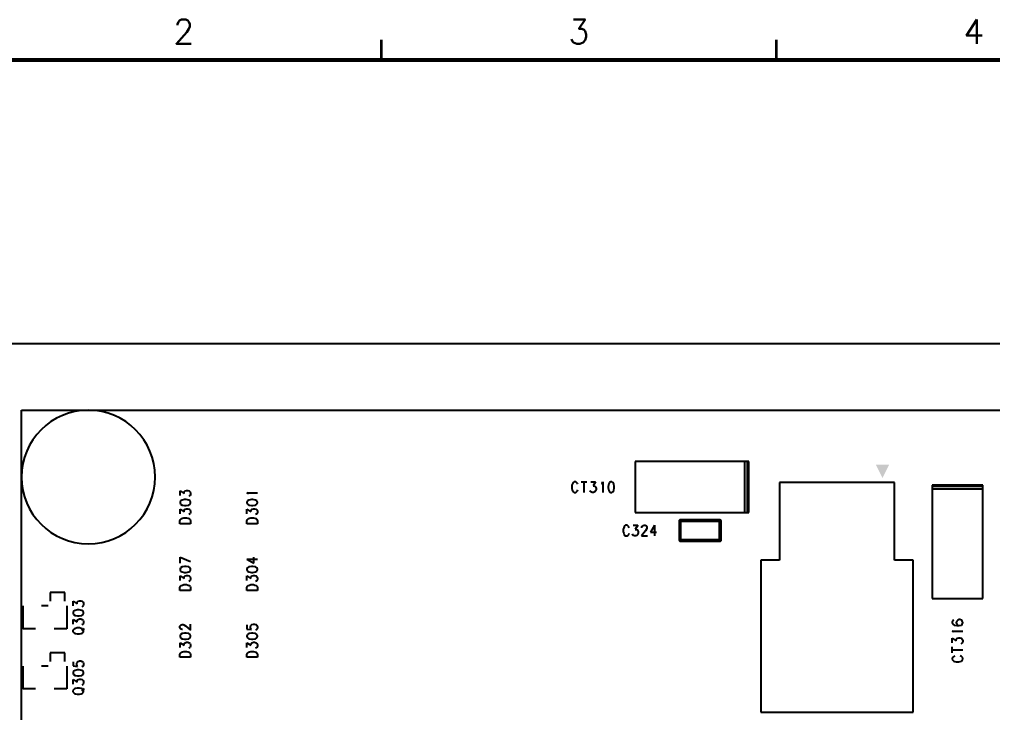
# Model space of a CAD drawing. Extents: x 295 to 953, y 10 to 290.
# Drawn here: x 544.8 to 664.9, y 204.4 to 290 of the extents above; entities that cross this region are included whole.
import ezdxf
from ezdxf.enums import TextEntityAlignment as Align

# ---------------------------------------------------------------- set-up
doc = ezdxf.new("R2010")
doc.units = 0
doc.header["$LTSCALE"] = 5
doc.header["$MEASUREMENT"] = 0
doc.layers.get('0').update_dxf_attribs({"linetype": 'CONTINUOUS', "lineweight": 25})
for name, color, linetype in [('13_C-SILK_GBR', 7, 'CONTINUOUS'), ('문자', 4, 'CONTINUOUS'), ('테두리', 3, 'CONTINUOUS')]:
    doc.layers.add(name, color=color, linetype=linetype)
doc.styles.get("Standard").update_dxf_attribs({"font": 'simplex.shx'})

# ---------------------------------------------------------------- blocks, each defined once
blk = doc.blocks.new('C')
at = {"layer": '테두리'}
for points, const_width in [([(112.5, 287.5), (112.5, 285)], 0.3), ([(161.25, 287.5), (161.25, 285)], 0.3), ([(15, 285), (15, 15), (405, 15), (405, 285), (15, 285)], 0.5)]:
    blk.add_lwpolyline(points, dxfattribs=dict(at, const_width=const_width))
at = {"layer": '문자'}
for s, p in [('2', (88.12, 288.5)), ('3', (136.88, 288.5)), ('4', (185.62, 288.5))]:
    blk.add_text(s, height=3, dxfattribs=at).set_placement(p, align=Align.MIDDLE)

msp = doc.modelspace()

# ---------------------------------------------------------------- linework, layer by layer
at = {"layer": '13_C-SILK_GBR'}
for p, q in [((505.48, 250), (865.18, 250)), ((545.08, 241.75), (759.58, 241.75)), ((545.08, 93.25), (545.08, 241.75)), ((634.34, 235.4), (620.81, 235.4)), ((620.81, 235.4), (620.81, 229.13)), ((634.67, 235.4), (634.34, 235.4)), ((634.34, 229.13), (634.34, 235.4)), ((634.84, 235.4), (634.67, 235.4)), ((634.67, 229.13), (634.67, 235.4)), ((634.84, 229.13), (634.84, 235.4)), ((564.65, 231.21), (564.65, 231.78)), ((564.65, 231.78), (565.15, 231.46)), ((565.21, 231.73), (565.27, 231.78)), ((565.27, 231.78), (565.45, 231.84)), ((565.45, 231.84), (565.59, 231.84)), ((565.59, 231.84), (565.77, 231.78)), ((565.77, 231.78), (565.89, 231.68)), ((613.05, 232.6), (613.01, 232.42)), ((613.01, 232.42), (613.01, 232.1)), ((613.01, 232.1), (613.05, 231.92)), ((613.1, 232.72), (613.05, 232.6)), ((613.05, 231.92), (613.1, 231.78)), ((613.2, 232.84), (613.1, 232.72)), ((613.1, 231.78), (613.2, 231.66)), ((613.29, 232.92), (613.2, 232.84)), ((613.49, 232.92), (613.29, 232.92)), ((613.58, 232.84), (613.49, 232.92)), ((613.68, 232.72), (613.58, 232.84)), ((613.58, 231.66), (613.68, 231.78)), ((613.74, 232.6), (613.68, 232.72)), ((613.68, 231.78), (613.74, 231.92)), ((614.13, 232.92), (614.86, 232.92)), ((614.49, 232.92), (614.49, 231.6)), ((615.3, 231.72), (615.25, 231.84)), ((615.35, 232.9), (615.92, 232.9)), ((615.92, 232.9), (615.61, 232.4)), ((615.61, 232.4), (615.77, 232.4)), ((615.77, 232.4), (615.87, 232.34)), ((615.92, 231.78), (615.82, 231.66)), ((615.87, 232.34), (615.92, 232.28)), ((615.92, 232.28), (615.98, 232.1)), ((615.98, 231.96), (615.92, 231.78)), ((615.98, 232.1), (615.98, 231.96)), ((616.66, 232.66), (616.72, 232.72)), ((616.72, 232.72), (616.8, 232.9)), ((616.8, 232.9), (616.8, 231.6)), ((617.55, 232.66), (617.49, 232.34)), ((617.49, 232.34), (617.49, 232.16)), ((617.49, 232.16), (617.55, 231.84)), ((617.65, 232.84), (617.55, 232.66)), ((617.55, 231.84), (617.65, 231.66)), ((617.81, 232.9), (617.65, 232.84)), ((617.91, 232.9), (617.81, 232.9)), ((618.06, 232.84), (617.91, 232.9)), ((618.17, 232.66), (618.06, 232.84)), ((618.06, 231.66), (618.17, 231.84)), ((618.22, 232.34), (618.17, 232.66)), ((618.17, 231.84), (618.22, 232.16)), ((618.22, 232.16), (618.22, 232.34)), ((652.82, 232.84), (638.63, 232.84)), ((638.63, 232.84), (638.63, 223.22)), ((652.82, 223.22), (652.82, 232.84)), ((663.71, 232.51), (657.44, 232.51)), ((657.44, 232.51), (657.44, 232.35)), ((663.71, 232.35), (657.44, 232.35)), ((657.44, 232.35), (657.44, 232.02)), ((663.71, 232.02), (657.44, 232.02)), ((657.44, 232.02), (657.44, 218.49)), ((663.71, 232.35), (663.71, 232.51)), ((663.71, 232.02), (663.71, 232.35)), ((663.71, 218.49), (663.71, 232.02)), ((564.89, 230.66), (564.71, 230.55)), ((565.21, 230.71), (564.89, 230.66)), ((565.15, 231.62), (565.21, 231.73)), ((565.15, 231.46), (565.15, 231.62)), ((565.39, 230.71), (565.21, 230.71)), ((565.71, 230.66), (565.39, 230.71)), ((565.83, 231.16), (565.71, 231.11)), ((565.89, 230.55), (565.71, 230.66)), ((565.89, 231.21), (565.83, 231.16)), ((565.89, 231.68), (565.95, 231.52)), ((565.95, 231.36), (565.89, 231.21)), ((565.95, 231.52), (565.95, 231.36)), ((573.08, 231.45), (572.9, 231.54)), ((572.9, 231.54), (574.2, 231.54)), ((573.14, 230.66), (572.96, 230.55)), ((573.14, 231.39), (573.08, 231.45)), ((573.46, 230.71), (573.14, 230.66)), ((573.64, 230.71), (573.46, 230.71)), ((573.96, 230.66), (573.64, 230.71)), ((574.14, 230.55), (573.96, 230.66)), ((613.2, 231.66), (613.29, 231.6)), ((613.29, 231.6), (613.49, 231.6)), ((613.49, 231.6), (613.58, 231.66)), ((615.35, 231.66), (615.3, 231.72)), ((615.51, 231.6), (615.35, 231.66)), ((615.67, 231.6), (615.51, 231.6)), ((615.82, 231.66), (615.67, 231.6)), ((617.65, 231.66), (617.81, 231.6)), ((617.81, 231.6), (617.91, 231.6)), ((617.91, 231.6), (618.06, 231.66)), ((564.71, 230.55), (564.65, 230.4)), ((564.65, 230.4), (564.65, 230.3)), ((564.65, 230.3), (564.71, 230.14)), ((564.65, 228.96), (564.65, 229.53)), ((564.65, 229.53), (565.15, 229.22)), ((564.71, 230.14), (564.89, 230.04)), ((564.89, 230.04), (565.21, 229.98)), ((565.15, 229.38), (565.21, 229.48)), ((565.15, 229.22), (565.15, 229.38)), ((565.21, 229.98), (565.39, 229.98)), ((565.21, 229.48), (565.27, 229.53)), ((565.27, 229.53), (565.45, 229.59)), ((565.39, 229.98), (565.71, 230.04)), ((565.45, 229.59), (565.59, 229.59)), ((565.59, 229.59), (565.77, 229.53)), ((565.71, 230.04), (565.89, 230.14)), ((565.77, 229.53), (565.89, 229.43)), ((565.95, 230.4), (565.89, 230.55)), ((565.89, 230.14), (565.95, 230.3)), ((565.89, 229.43), (565.95, 229.28)), ((565.95, 230.3), (565.95, 230.4)), ((572.96, 230.55), (572.9, 230.4)), ((572.9, 230.4), (572.9, 230.3)), ((572.9, 230.3), (572.96, 230.14)), ((572.9, 228.96), (572.9, 229.53)), ((572.9, 229.53), (573.4, 229.22)), ((572.96, 230.14), (573.14, 230.04)), ((573.14, 230.04), (573.46, 229.98)), ((573.4, 229.38), (573.46, 229.48)), ((573.4, 229.22), (573.4, 229.38)), ((573.46, 229.98), (573.64, 229.98)), ((573.46, 229.48), (573.52, 229.53)), ((573.52, 229.53), (573.7, 229.59)), ((573.64, 229.98), (573.96, 230.04)), ((573.7, 229.59), (573.84, 229.59)), ((573.84, 229.59), (574.02, 229.53)), ((573.96, 230.04), (574.14, 230.14)), ((574.02, 229.53), (574.14, 229.43)), ((574.2, 230.4), (574.14, 230.55)), ((574.14, 230.14), (574.2, 230.3)), ((574.14, 229.43), (574.2, 229.28)), ((574.2, 230.3), (574.2, 230.4)), ((564.63, 228.1), (564.71, 228.26)), ((564.71, 228.26), (564.83, 228.36)), ((564.83, 228.36), (564.95, 228.41)), ((564.95, 228.41), (565.13, 228.47)), ((565.13, 228.47), (565.45, 228.47)), ((565.45, 228.47), (565.63, 228.41)), ((565.63, 228.41), (565.77, 228.36)), ((565.83, 228.91), (565.71, 228.86)), ((565.77, 228.36), (565.89, 228.26)), ((565.89, 228.96), (565.83, 228.91)), ((565.95, 229.12), (565.89, 228.96)), ((565.89, 228.26), (565.95, 228.1)), ((565.95, 229.28), (565.95, 229.12)), ((572.88, 228.1), (572.96, 228.26)), ((572.96, 228.26), (573.08, 228.36)), ((573.08, 228.36), (573.2, 228.41)), ((573.2, 228.41), (573.38, 228.47)), ((573.38, 228.47), (573.7, 228.47)), ((573.7, 228.47), (573.88, 228.41)), ((573.88, 228.41), (574.02, 228.36)), ((574.08, 228.91), (573.96, 228.86)), ((574.02, 228.36), (574.14, 228.26)), ((574.14, 228.96), (574.08, 228.91)), ((574.2, 229.12), (574.14, 228.96)), ((574.14, 228.26), (574.2, 228.1)), ((574.2, 229.28), (574.2, 229.12)), ((620.81, 229.13), (634.34, 229.13)), ((626.27, 228.16), (626.31, 228.21)), ((626.31, 228.21), (626.27, 228.16)), ((626.27, 228.14), (626.27, 228.16)), ((626.27, 228.16), (626.27, 228.11)), ((626.31, 228.21), (626.37, 228.21)), ((626.34, 228.21), (626.31, 228.21)), ((631.29, 228.21), (626.34, 228.21)), ((626.37, 228.21), (626.41, 228.16)), ((631.22, 228.16), (631.26, 228.21)), ((631.22, 228.14), (631.22, 228.16)), ((631.26, 228.21), (631.32, 228.21)), ((631.36, 228.16), (631.32, 228.21)), ((631.32, 228.21), (631.36, 228.16)), ((631.36, 228.11), (631.36, 228.16)), ((634.34, 229.13), (634.67, 229.13)), ((634.67, 229.13), (634.84, 229.13)), ((564.63, 227.74), (564.63, 228.1)), ((565.95, 227.74), (564.63, 227.74)), ((565.95, 228.1), (565.95, 227.74)), ((572.88, 227.74), (572.88, 228.1)), ((574.2, 227.74), (572.88, 227.74)), ((574.2, 228.1), (574.2, 227.74)), ((619.39, 227.24), (619.34, 227.06)), ((619.34, 227.06), (619.34, 226.74)), ((619.44, 227.36), (619.39, 227.24)), ((619.53, 227.48), (619.44, 227.36)), ((619.63, 227.56), (619.53, 227.48)), ((619.82, 227.56), (619.63, 227.56)), ((619.92, 227.48), (619.82, 227.56)), ((620.02, 227.36), (619.92, 227.48)), ((620.07, 227.24), (620.02, 227.36)), ((620.57, 227.54), (621.14, 227.54)), ((621.14, 227.54), (620.82, 227.04)), ((620.82, 227.04), (620.98, 227.04)), ((620.98, 227.04), (621.08, 226.98)), ((621.08, 226.98), (621.14, 226.92)), ((621.64, 227.3), (621.69, 227.42)), ((621.64, 227.24), (621.64, 227.3)), ((621.69, 227.42), (621.74, 227.48)), ((621.74, 227.48), (621.84, 227.56)), ((621.84, 227.56), (622.05, 227.56)), ((622.05, 227.56), (622.16, 227.48)), ((622.21, 227.06), (622.1, 226.86)), ((622.16, 227.48), (622.21, 227.42)), ((622.21, 227.42), (622.26, 227.3)), ((622.26, 227.18), (622.21, 227.06)), ((622.26, 227.3), (622.26, 227.18)), ((623.19, 227.54), (622.71, 226.68)), ((623.19, 227.54), (623.19, 226.24)), ((626.27, 225.66), (626.27, 228.14)), ((626.27, 228.11), (626.31, 228.07)), ((626.34, 228.07), (631.29, 228.07)), ((626.41, 228.14), (626.41, 225.66)), ((631.22, 225.66), (631.22, 228.14)), ((631.29, 228.07), (631.32, 228.07)), ((631.32, 228.07), (631.36, 228.11)), ((631.36, 228.14), (631.36, 225.66)), ((619.34, 226.74), (619.39, 226.56)), ((619.39, 226.56), (619.44, 226.42)), ((619.44, 226.42), (619.53, 226.3)), ((619.53, 226.3), (619.63, 226.24)), ((619.63, 226.24), (619.82, 226.24)), ((619.82, 226.24), (619.92, 226.3)), ((619.92, 226.3), (620.02, 226.42)), ((620.02, 226.42), (620.07, 226.56)), ((620.52, 226.36), (620.46, 226.48)), ((620.57, 226.3), (620.52, 226.36)), ((620.72, 226.24), (620.57, 226.3)), ((620.88, 226.24), (620.72, 226.24)), ((621.03, 226.3), (620.88, 226.24)), ((621.14, 226.42), (621.03, 226.3)), ((621.14, 226.92), (621.19, 226.74)), ((621.19, 226.6), (621.14, 226.42)), ((621.19, 226.74), (621.19, 226.6)), ((622.1, 226.86), (621.59, 226.24)), ((621.59, 226.24), (622.32, 226.24)), ((622.71, 226.68), (623.44, 226.68)), ((626.31, 225.73), (626.27, 225.69)), ((626.27, 225.69), (626.27, 225.64)), ((626.27, 225.64), (626.31, 225.59)), ((626.31, 225.59), (626.27, 225.64)), ((626.34, 225.73), (626.31, 225.73)), ((626.37, 225.59), (626.31, 225.59)), ((631.29, 225.73), (626.34, 225.73)), ((626.34, 225.59), (631.29, 225.59)), ((626.41, 225.64), (626.37, 225.59)), ((626.41, 225.66), (626.41, 225.64)), ((631.26, 225.59), (631.22, 225.64)), ((631.32, 225.59), (631.26, 225.59)), ((631.29, 225.59), (631.32, 225.59)), ((631.36, 225.69), (631.32, 225.73)), ((631.32, 225.59), (631.36, 225.64)), ((631.36, 225.64), (631.32, 225.59)), ((631.36, 225.64), (631.36, 225.69)), ((631.36, 225.66), (631.36, 225.64)), ((564.65, 222.86), (564.65, 223.59)), ((564.65, 223.59), (565.95, 223.06)), ((573.76, 222.86), (573.76, 223.59)), ((564.71, 222.3), (564.65, 222.15)), ((564.89, 222.41), (564.71, 222.3)), ((565.21, 222.46), (564.89, 222.41)), ((565.39, 222.46), (565.21, 222.46)), ((565.71, 222.41), (565.39, 222.46)), ((565.89, 222.3), (565.71, 222.41)), ((565.95, 222.15), (565.89, 222.3)), ((572.9, 223.34), (573.76, 222.86)), ((572.9, 223.34), (574.2, 223.34)), ((572.96, 222.3), (572.9, 222.15)), ((573.14, 222.41), (572.96, 222.3)), ((573.46, 222.46), (573.14, 222.41)), ((573.64, 222.46), (573.46, 222.46)), ((573.96, 222.41), (573.64, 222.46)), ((574.14, 222.3), (573.96, 222.41)), ((574.2, 222.15), (574.14, 222.3)), ((638.63, 223.22), (636.32, 223.22)), ((636.32, 223.22), (636.32, 204.46)), ((655.13, 223.22), (652.82, 223.22)), ((655.13, 204.46), (655.13, 223.22)), ((564.65, 222.15), (564.65, 222.05)), ((564.65, 222.05), (564.71, 221.89)), ((564.65, 220.71), (564.65, 221.28)), ((564.65, 221.28), (565.15, 220.97)), ((564.71, 221.89), (564.89, 221.79)), ((564.89, 221.79), (565.21, 221.73)), ((565.15, 221.13), (565.21, 221.23)), ((565.15, 220.97), (565.15, 221.13)), ((565.21, 221.73), (565.39, 221.73)), ((565.21, 221.23), (565.27, 221.28)), ((565.27, 221.28), (565.45, 221.34)), ((565.39, 221.73), (565.71, 221.79)), ((565.45, 221.34), (565.59, 221.34)), ((565.59, 221.34), (565.77, 221.28)), ((565.71, 221.79), (565.89, 221.89)), ((565.77, 221.28), (565.89, 221.18)), ((565.89, 221.89), (565.95, 222.05)), ((565.89, 221.18), (565.95, 221.03)), ((565.95, 222.05), (565.95, 222.15)), ((565.95, 221.03), (565.95, 220.87)), ((572.9, 222.15), (572.9, 222.05)), ((572.9, 222.05), (572.96, 221.89)), ((572.9, 220.71), (572.9, 221.28)), ((572.9, 221.28), (573.4, 220.97)), ((572.96, 221.89), (573.14, 221.79)), ((573.14, 221.79), (573.46, 221.73)), ((573.4, 221.13), (573.46, 221.23)), ((573.4, 220.97), (573.4, 221.13)), ((573.46, 221.73), (573.64, 221.73)), ((573.46, 221.23), (573.52, 221.28)), ((573.52, 221.28), (573.7, 221.34)), ((573.64, 221.73), (573.96, 221.79)), ((573.7, 221.34), (573.84, 221.34)), ((573.84, 221.34), (574.02, 221.28)), ((573.96, 221.79), (574.14, 221.89)), ((574.02, 221.28), (574.14, 221.18)), ((574.14, 221.89), (574.2, 222.05)), ((574.14, 221.18), (574.2, 221.03)), ((574.2, 222.05), (574.2, 222.15)), ((574.2, 221.03), (574.2, 220.87)), ((564.63, 219.85), (564.71, 220.01)), ((564.63, 219.49), (564.63, 219.85)), ((564.71, 220.01), (564.83, 220.11)), ((564.83, 220.11), (564.95, 220.16)), ((564.95, 220.16), (565.13, 220.22)), ((565.13, 220.22), (565.45, 220.22)), ((565.45, 220.22), (565.63, 220.16)), ((565.63, 220.16), (565.77, 220.11)), ((565.83, 220.66), (565.71, 220.61)), ((565.77, 220.11), (565.89, 220.01)), ((565.89, 220.71), (565.83, 220.66)), ((565.95, 220.87), (565.89, 220.71)), ((565.89, 220.01), (565.95, 219.85)), ((565.95, 219.85), (565.95, 219.49)), ((572.88, 219.85), (572.96, 220.01)), ((572.88, 219.49), (572.88, 219.85)), ((572.96, 220.01), (573.08, 220.11)), ((573.08, 220.11), (573.2, 220.16)), ((573.2, 220.16), (573.38, 220.22)), ((573.38, 220.22), (573.7, 220.22)), ((573.7, 220.22), (573.88, 220.16)), ((573.88, 220.16), (574.02, 220.11)), ((574.08, 220.66), (573.96, 220.61)), ((574.02, 220.11), (574.14, 220.01)), ((574.14, 220.71), (574.08, 220.66)), ((574.2, 220.87), (574.14, 220.71)), ((574.14, 220.01), (574.2, 219.85)), ((574.2, 219.85), (574.2, 219.49)), ((550.44, 219.23), (548.63, 219.23)), ((548.63, 219.23), (548.63, 218.16)), ((550.44, 218.16), (550.44, 219.23)), ((565.95, 219.49), (564.63, 219.49)), ((574.2, 219.49), (572.88, 219.49)), ((545.24, 217.58), (545.24, 214.77)), ((548.38, 217.58), (547.55, 217.58)), ((550.69, 217.58), (550.69, 214.77)), ((551.45, 217.6), (551.45, 218.16)), ((551.45, 218.16), (551.95, 217.85)), ((551.95, 218.01), (552.01, 218.11)), ((551.95, 217.85), (551.95, 218.01)), ((552.01, 218.11), (552.07, 218.16)), ((552.07, 218.16), (552.25, 218.22)), ((552.25, 218.22), (552.39, 218.22)), ((552.39, 218.22), (552.57, 218.16)), ((552.63, 217.54), (552.51, 217.49)), ((552.57, 218.16), (552.69, 218.06)), ((552.69, 217.6), (552.63, 217.54)), ((552.69, 218.06), (552.75, 217.91)), ((552.75, 217.75), (552.69, 217.6)), ((552.75, 217.91), (552.75, 217.75)), ((657.44, 218.49), (663.71, 218.49)), ((551.51, 216.94), (551.45, 216.79)), ((551.45, 216.79), (551.45, 216.68)), ((551.45, 216.68), (551.51, 216.52)), ((551.69, 217.04), (551.51, 216.94)), ((551.51, 216.52), (551.69, 216.42)), ((552.01, 217.1), (551.69, 217.04)), ((551.69, 216.42), (552.01, 216.37)), ((552.19, 217.1), (552.01, 217.1)), ((552.01, 216.37), (552.19, 216.37)), ((552.51, 217.04), (552.19, 217.1)), ((552.19, 216.37), (552.51, 216.42)), ((552.69, 216.94), (552.51, 217.04)), ((552.51, 216.42), (552.69, 216.52)), ((552.75, 216.79), (552.69, 216.94)), ((552.69, 216.52), (552.75, 216.68)), ((552.75, 216.68), (552.75, 216.79)), ((551.45, 215.35), (551.45, 215.92)), ((551.45, 215.92), (551.95, 215.61)), ((551.95, 215.77), (552.01, 215.87)), ((551.95, 215.61), (551.95, 215.77)), ((552.01, 215.87), (552.07, 215.92)), ((552.07, 215.92), (552.25, 215.98)), ((552.25, 215.98), (552.39, 215.98)), ((552.39, 215.98), (552.57, 215.92)), ((552.63, 215.3), (552.51, 215.25)), ((552.57, 215.92), (552.69, 215.82)), ((552.69, 215.35), (552.63, 215.3)), ((552.69, 215.82), (552.75, 215.67)), ((552.75, 215.51), (552.69, 215.35)), ((552.75, 215.67), (552.75, 215.51)), ((564.63, 215.07), (564.71, 215.18)), ((564.63, 214.86), (564.63, 215.07)), ((564.71, 215.18), (564.77, 215.23)), ((564.77, 215.23), (564.89, 215.28)), ((564.89, 215.28), (565.01, 215.28)), ((565.01, 215.28), (565.13, 215.23)), ((565.13, 215.23), (565.33, 215.12)), ((565.33, 215.12), (565.95, 214.61)), ((565.95, 214.61), (565.95, 215.34)), ((572.9, 215.23), (572.9, 214.71)), ((573.34, 215.02), (573.4, 215.18)), ((573.34, 214.86), (573.34, 215.02)), ((573.4, 215.18), (573.52, 215.28)), ((573.52, 215.28), (573.7, 215.34)), ((573.7, 215.34), (573.84, 215.34)), ((573.84, 215.34), (574.02, 215.28)), ((574.02, 215.28), (574.14, 215.18)), ((574.14, 215.18), (574.2, 215.02)), ((574.2, 215.02), (574.2, 214.86)), ((660, 215.78), (659.94, 215.61)), ((659.94, 215.61), (659.94, 215.5)), ((659.94, 215.5), (660, 215.34)), ((660.12, 215.84), (660, 215.78)), ((660, 215.34), (660.18, 215.22)), ((660.18, 215.22), (660.5, 215.17)), ((660.5, 215.72), (660.44, 215.55)), ((660.44, 215.55), (660.44, 215.5)), ((660.44, 215.5), (660.5, 215.34)), ((660.62, 215.84), (660.5, 215.72)), ((660.5, 215.34), (660.62, 215.22)), ((660.5, 215.17), (660.8, 215.17)), ((660.8, 215.9), (660.62, 215.84)), ((660.62, 215.22), (660.8, 215.17)), ((660.88, 215.9), (660.8, 215.9)), ((660.8, 215.17), (661.06, 215.22)), ((661.06, 215.84), (660.88, 215.9)), ((661.18, 215.72), (661.06, 215.84)), ((661.06, 215.22), (661.18, 215.34)), ((661.24, 215.55), (661.18, 215.72)), ((661.18, 215.34), (661.24, 215.5)), ((661.24, 215.5), (661.24, 215.55)), ((546.81, 214.77), (545.24, 214.77)), ((550.69, 214.77), (549.12, 214.77)), ((551.51, 214.67), (551.43, 214.58)), ((551.43, 214.58), (551.43, 214.4)), ((551.43, 214.4), (551.51, 214.31)), ((551.63, 214.76), (551.51, 214.67)), ((551.51, 214.31), (551.63, 214.21)), ((551.75, 214.81), (551.63, 214.76)), ((551.63, 214.21), (551.75, 214.17)), ((551.93, 214.86), (551.75, 214.81)), ((551.75, 214.17), (551.93, 214.13)), ((552.25, 214.86), (551.93, 214.86)), ((551.93, 214.13), (552.25, 214.13)), ((552.43, 214.81), (552.25, 214.86)), ((552.25, 214.13), (552.43, 214.17)), ((552.57, 214.76), (552.43, 214.81)), ((552.43, 214.17), (552.57, 214.21)), ((552.51, 214.54), (552.87, 214.81)), ((552.69, 214.67), (552.57, 214.76)), ((552.57, 214.21), (552.69, 214.31)), ((552.75, 214.58), (552.69, 214.67)), ((552.69, 214.31), (552.75, 214.4)), ((552.75, 214.4), (552.75, 214.58)), ((564.71, 214.76), (564.63, 214.86)), ((564.71, 214.05), (564.65, 213.9)), ((564.65, 213.9), (564.65, 213.8)), ((564.65, 213.8), (564.71, 213.64)), ((564.77, 214.71), (564.71, 214.76)), ((564.89, 214.16), (564.71, 214.05)), ((564.89, 214.66), (564.77, 214.71)), ((564.95, 214.66), (564.89, 214.66)), ((565.21, 214.21), (564.89, 214.16)), ((565.39, 214.21), (565.21, 214.21)), ((565.71, 214.16), (565.39, 214.21)), ((565.89, 214.05), (565.71, 214.16)), ((565.95, 213.9), (565.89, 214.05)), ((565.89, 213.64), (565.95, 213.8)), ((565.95, 213.8), (565.95, 213.9)), ((572.9, 214.71), (573.46, 214.66)), ((572.96, 214.05), (572.9, 213.9)), ((572.9, 213.9), (572.9, 213.8)), ((572.9, 213.8), (572.96, 213.64)), ((573.14, 214.16), (572.96, 214.05)), ((573.46, 214.21), (573.14, 214.16)), ((573.4, 214.71), (573.34, 214.86)), ((573.46, 214.66), (573.4, 214.71)), ((573.64, 214.21), (573.46, 214.21)), ((573.96, 214.16), (573.64, 214.21)), ((574.08, 214.66), (573.96, 214.61)), ((574.14, 214.05), (573.96, 214.16)), ((574.14, 214.71), (574.08, 214.66)), ((574.2, 214.86), (574.14, 214.71)), ((574.2, 213.9), (574.14, 214.05)), ((574.14, 213.64), (574.2, 213.8)), ((574.2, 213.8), (574.2, 213.9)), ((660.12, 214.39), (659.94, 214.48)), ((659.94, 214.48), (661.24, 214.48)), ((660.18, 214.33), (660.12, 214.39)), ((564.65, 212.46), (564.65, 213.03)), ((564.65, 213.03), (565.15, 212.72)), ((564.71, 213.64), (564.89, 213.54)), ((564.89, 213.54), (565.21, 213.48)), ((565.15, 212.88), (565.21, 212.98)), ((565.15, 212.72), (565.15, 212.88)), ((565.21, 213.48), (565.39, 213.48)), ((565.21, 212.98), (565.27, 213.03)), ((565.27, 213.03), (565.45, 213.09)), ((565.39, 213.48), (565.71, 213.54)), ((565.45, 213.09), (565.59, 213.09)), ((565.59, 213.09), (565.77, 213.03)), ((565.71, 213.54), (565.89, 213.64)), ((565.77, 213.03), (565.89, 212.93)), ((565.89, 212.93), (565.95, 212.78)), ((565.95, 212.62), (565.89, 212.46)), ((565.95, 212.78), (565.95, 212.62)), ((572.9, 212.46), (572.9, 213.03)), ((572.9, 213.03), (573.4, 212.72)), ((572.96, 213.64), (573.14, 213.54)), ((573.14, 213.54), (573.46, 213.48)), ((573.4, 212.88), (573.46, 212.98)), ((573.4, 212.72), (573.4, 212.88)), ((573.46, 213.48), (573.64, 213.48)), ((573.46, 212.98), (573.52, 213.03)), ((573.52, 213.03), (573.7, 213.09)), ((573.64, 213.48), (573.96, 213.54)), ((573.7, 213.09), (573.84, 213.09)), ((573.84, 213.09), (574.02, 213.03)), ((573.96, 213.54), (574.14, 213.64)), ((574.02, 213.03), (574.14, 212.93)), ((574.14, 212.93), (574.2, 212.78)), ((574.2, 212.62), (574.14, 212.46)), ((574.2, 212.78), (574.2, 212.62)), ((659.94, 213.03), (659.94, 213.59)), ((659.94, 213.59), (660.44, 213.28)), ((660.44, 213.44), (660.5, 213.54)), ((660.44, 213.28), (660.44, 213.44)), ((660.5, 213.54), (660.56, 213.59)), ((660.56, 213.59), (660.74, 213.65)), ((660.74, 213.65), (660.88, 213.65)), ((660.88, 213.65), (661.06, 213.59)), ((661.12, 212.97), (661, 212.92)), ((661.06, 213.59), (661.18, 213.49)), ((661.18, 213.03), (661.12, 212.97)), ((661.18, 213.49), (661.24, 213.34)), ((661.24, 213.18), (661.18, 213.03)), ((661.24, 213.34), (661.24, 213.18)), ((550.44, 211.8), (548.63, 211.8)), ((548.63, 211.8), (548.63, 210.73)), ((550.44, 210.73), (550.44, 211.8)), ((564.63, 211.6), (564.71, 211.76)), ((564.63, 211.24), (564.63, 211.6)), ((564.71, 211.76), (564.83, 211.86)), ((564.83, 211.86), (564.95, 211.91)), ((564.95, 211.91), (565.13, 211.97)), ((565.13, 211.97), (565.45, 211.97)), ((565.45, 211.97), (565.63, 211.91)), ((565.63, 211.91), (565.77, 211.86)), ((565.83, 212.41), (565.71, 212.36)), ((565.77, 211.86), (565.89, 211.76)), ((565.89, 212.46), (565.83, 212.41)), ((565.89, 211.76), (565.95, 211.6)), ((565.95, 211.6), (565.95, 211.24)), ((572.88, 211.6), (572.96, 211.76)), ((572.88, 211.24), (572.88, 211.6)), ((572.96, 211.76), (573.08, 211.86)), ((573.08, 211.86), (573.2, 211.91)), ((573.2, 211.91), (573.38, 211.97)), ((573.38, 211.97), (573.7, 211.97)), ((573.7, 211.97), (573.88, 211.91)), ((573.88, 211.91), (574.02, 211.86)), ((574.08, 212.41), (573.96, 212.36)), ((574.02, 211.86), (574.14, 211.76)), ((574.14, 212.46), (574.08, 212.41)), ((574.14, 211.76), (574.2, 211.6)), ((574.2, 211.6), (574.2, 211.24)), ((659.92, 211.8), (659.92, 212.53)), ((659.92, 212.17), (661.24, 212.17)), ((660.12, 211.36), (660, 211.25)), ((660.24, 211.41), (660.12, 211.36)), ((661.06, 211.36), (660.92, 211.41)), ((661.18, 211.25), (661.06, 211.36)), ((545.24, 210.15), (545.24, 207.35)), ((548.38, 210.15), (547.55, 210.15)), ((550.69, 210.15), (550.69, 207.35)), ((551.45, 210.69), (551.45, 210.17)), ((551.45, 210.17), (552.01, 210.12)), ((551.89, 210.48), (551.95, 210.64)), ((551.89, 210.32), (551.89, 210.48)), ((551.95, 210.17), (551.89, 210.32)), ((551.95, 210.64), (552.07, 210.74)), ((552.01, 210.12), (551.95, 210.17)), ((552.07, 210.74), (552.25, 210.8)), ((552.25, 210.8), (552.39, 210.8)), ((552.39, 210.8), (552.57, 210.74)), ((552.57, 210.74), (552.69, 210.64)), ((552.69, 210.17), (552.63, 210.12)), ((552.69, 210.64), (552.75, 210.48)), ((552.75, 210.32), (552.69, 210.17)), ((552.75, 210.48), (552.75, 210.32)), ((565.95, 211.24), (564.63, 211.24)), ((574.2, 211.24), (572.88, 211.24)), ((660, 211.25), (659.92, 211.16)), ((659.92, 211.16), (659.92, 210.96)), ((659.92, 210.96), (660, 210.87)), ((660, 210.87), (660.12, 210.77)), ((660.12, 210.77), (660.24, 210.72)), ((660.24, 210.72), (660.42, 210.68)), ((660.42, 210.68), (660.74, 210.68)), ((660.74, 210.68), (660.92, 210.72)), ((660.92, 210.72), (661.06, 210.77)), ((661.06, 210.77), (661.18, 210.87)), ((661.24, 211.16), (661.18, 211.25)), ((661.18, 210.87), (661.24, 210.96)), ((661.24, 210.96), (661.24, 211.16)), ((551.51, 209.52), (551.45, 209.36)), ((551.45, 209.36), (551.45, 209.26)), ((551.45, 209.26), (551.51, 209.1)), ((551.69, 209.62), (551.51, 209.52)), ((551.51, 209.1), (551.69, 209)), ((552.01, 209.68), (551.69, 209.62)), ((551.69, 209), (552.01, 208.95)), ((552.19, 209.68), (552.01, 209.68)), ((552.01, 208.95), (552.19, 208.95)), ((552.51, 209.62), (552.19, 209.68)), ((552.19, 208.95), (552.51, 209)), ((552.63, 210.12), (552.51, 210.07)), ((552.69, 209.52), (552.51, 209.62)), ((552.51, 209), (552.69, 209.1)), ((552.75, 209.36), (552.69, 209.52)), ((552.69, 209.1), (552.75, 209.26)), ((552.75, 209.26), (552.75, 209.36)), ((551.45, 207.93), (551.45, 208.5)), ((551.45, 208.5), (551.95, 208.18)), ((551.95, 208.34), (552.01, 208.44)), ((551.95, 208.18), (551.95, 208.34)), ((552.01, 208.44), (552.07, 208.5)), ((552.07, 208.5), (552.25, 208.55)), ((552.25, 208.55), (552.39, 208.55)), ((552.39, 208.55), (552.57, 208.5)), ((552.63, 207.88), (552.51, 207.82)), ((552.57, 208.5), (552.69, 208.39)), ((552.69, 207.93), (552.63, 207.88)), ((552.69, 208.39), (552.75, 208.24)), ((552.75, 208.08), (552.69, 207.93)), ((552.75, 208.24), (552.75, 208.08)), ((546.81, 207.35), (545.24, 207.35)), ((550.69, 207.35), (549.12, 207.35)), ((551.51, 207.24), (551.43, 207.15)), ((551.43, 207.15), (551.43, 206.97)), ((551.43, 206.97), (551.51, 206.89)), ((551.63, 207.34), (551.51, 207.24)), ((551.51, 206.89), (551.63, 206.79)), ((551.75, 207.38), (551.63, 207.34)), ((551.63, 206.79), (551.75, 206.75)), ((551.93, 207.43), (551.75, 207.38)), ((551.75, 206.75), (551.93, 206.7)), ((552.25, 207.43), (551.93, 207.43)), ((551.93, 206.7), (552.25, 206.7)), ((552.43, 207.38), (552.25, 207.43)), ((552.25, 206.7), (552.43, 206.75)), ((552.57, 207.34), (552.43, 207.38)), ((552.43, 206.75), (552.57, 206.79)), ((552.51, 207.11), (552.87, 207.38)), ((552.69, 207.24), (552.57, 207.34)), ((552.57, 206.79), (552.69, 206.89)), ((552.75, 207.15), (552.69, 207.24)), ((552.69, 206.89), (552.75, 206.97)), ((552.75, 206.97), (552.75, 207.15)), ((636.32, 204.46), (655.13, 204.46))]:
    msp.add_line(p, q, dxfattribs=at)
for start, end in [(0, 180), (180, 0)]:
    msp.add_arc((553.33, 233.5), 8.25, start, end, dxfattribs=at)
msp.add_solid([(651.34, 233.38), (650.51, 235.03), (651.34, 233.38), (652.16, 235.03)], dxfattribs=at)

# ---------------------------------------------------------------- block references
msp.add_blockref('C', (476.98, 0))

doc.saveas('drawing.dxf')
